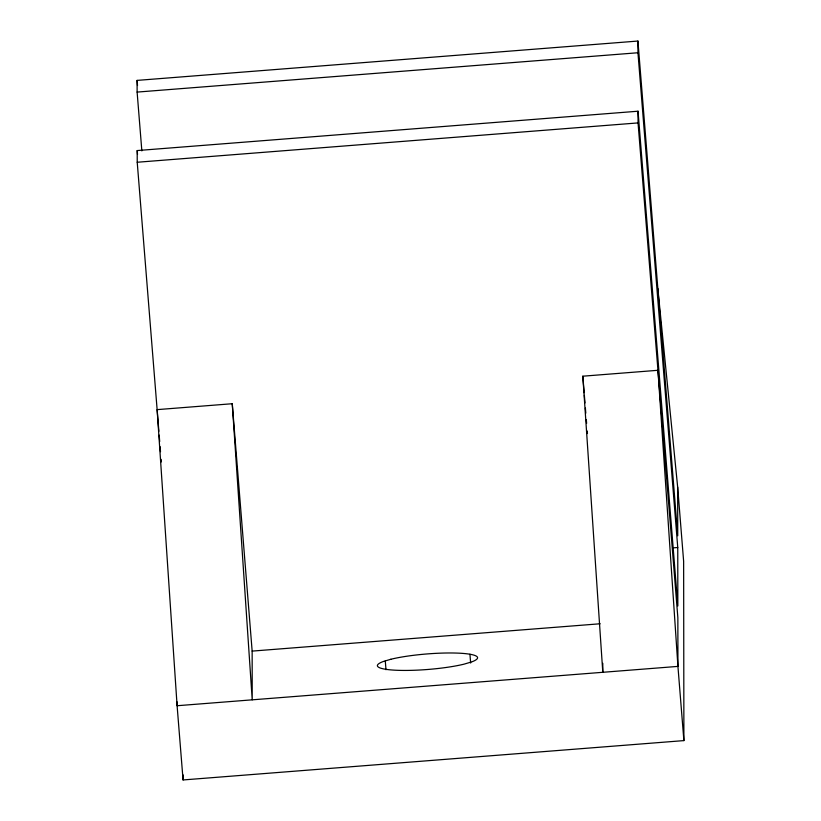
<?xml version="1.0" encoding="UTF-8"?>
<svg xmlns="http://www.w3.org/2000/svg" width="821" height="821" viewBox="0 0 821 821"><rect width="100%" height="100%" fill="white"/><g stroke="black" fill="none" stroke-linecap="round" stroke-linejoin="round"><path stroke-width="1.23" d="M141.848 150.9L137.117 92.085L137.107 80.396L637.927 41.05L677.736 535.805L677.664 487.079L657.826 288.428M137.117 92.085L637.948 52.749L637.927 41.05M158.874 431.312L137.22 162.25L137.21 150.561L638.03 111.215L677.838 605.97L677.756 547.504L637.948 52.749M137.22 162.25L638.05 122.914L638.03 111.215M232.251 403.727L252.221 699.831L252.15 651.104L232.251 403.727L157.129 409.628L177.1 705.732L183.073 779.95L683.893 740.604L683.636 561.297L677.664 487.079M602.788 663.317L602.799 672.296L582.828 376.192L657.949 370.292L677.93 666.395L683.893 740.604M672.645 547.905L677.756 547.504M252.15 651.104L600.182 623.765M638.05 122.914L677.859 617.669L677.93 666.395L177.1 705.732L177.1 701.893M582.828 376.192L584.162 392.766M584.367 395.322L584.983 402.967M585.394 408.068L585.804 413.168M586.317 419.541L586.625 423.369M587.241 431.025L587.446 433.57M469.94 654.234L470.649 663.04M385.285 660.915L385.993 669.72M137.107 80.396L137.518 85.497M137.21 150.561L137.518 154.399M159.182 435.13L159.695 441.513M160.105 446.614L160.516 451.714M161.132 459.36L161.337 461.915M183.062 774.829L183.073 779.95M390.837 659.263L383.253 661.521A50.245 7.769 -4.6 0 0 398.411 670.336A50.245 7.769 -4.6 0 0 464.122 664.138L471.706 661.89A50.245 7.769 -4.6 0 0 456.548 653.075A50.245 7.769 -4.6 0 0 390.837 659.263"/></g></svg>
